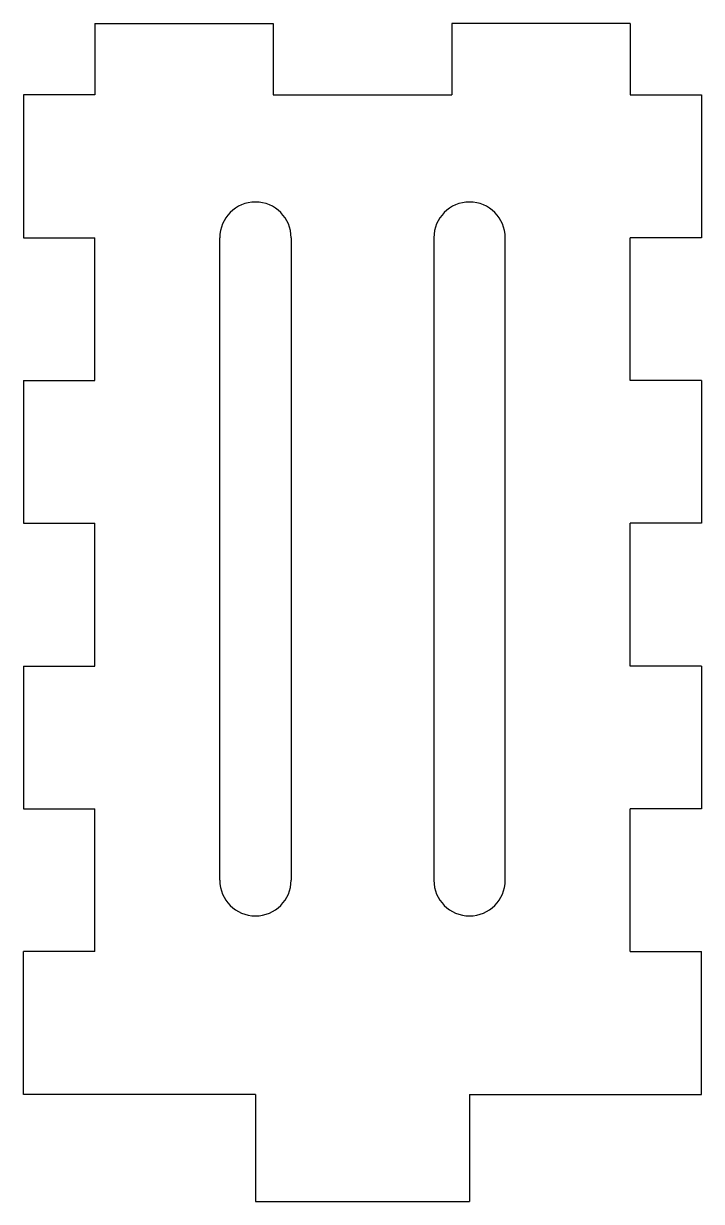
# Model space of a CAD drawing. Header units: millimetres. Extents: x -19 to 19, y -36 to 30.
import ezdxf

# ---------------------------------------------------------------- set-up
doc = ezdxf.new("R2010")
doc.units = ezdxf.units.MM

msp = doc.modelspace()

# ---------------------------------------------------------------- linework, layer by layer
at = {"color": 7, "linetype": 'Continuous', "lineweight": 25}
for p, q in [((-15, 30), (-15, 26)), ((-15, 30), (-5, 30)), ((-5, 30), (-5, 26)), ((5, 30), (5, 26)), ((15, 30), (5, 30)), ((15, 30), (15, 26)), ((-19, 26), (-19, 18)), ((-15, 26), (-19, 26)), ((-5, 26), (5, 26)), ((15, 26), (19, 26)), ((19, 26), (19, 18)), ((-19, 18), (-15, 18)), ((-15, 10), (-15, 18)), ((-8, -18), (-8, 18)), ((-4, 18), (-4, -18)), ((4, 18), (4, -18)), ((8, -18), (8, 18)), ((19, 18), (15, 18)), ((15, 10), (15, 18)), ((-19, 10), (-19, 2)), ((-19, 10), (-15, 10)), ((19, 10), (15, 10)), ((19, 10), (19, 2)), ((-19, 2), (-15, 2)), ((-15, -6), (-15, 2)), ((19, 2), (15, 2)), ((15, -6), (15, 2)), ((-19, -6), (-19, -14)), ((-19, -6), (-15, -6)), ((19, -6), (15, -6)), ((19, -6), (19, -14)), ((-19, -14), (-15, -14)), ((-15, -22), (-15, -14)), ((19, -14), (15, -14)), ((15, -22), (15, -14)), ((-19, -30), (-19, -22)), ((-15, -22), (-19, -22)), ((15, -22), (19, -22)), ((19, -30), (19, -22)), ((-6, -30), (-19, -30)), ((-6, -30), (-6, -36)), ((6, -30), (19, -30)), ((6, -30), (6, -36)), ((-6, -36), (6, -36))]:
    msp.add_line(p, q, dxfattribs=at)
for centre, start, end in [((-6, 18), 0, 180), ((6, 18), 0, 180), ((-6, -18), 180, 0), ((6, -18), 180, 0)]:
    msp.add_arc(centre, 2, start, end, dxfattribs=at)

doc.saveas('drawing.dxf')
